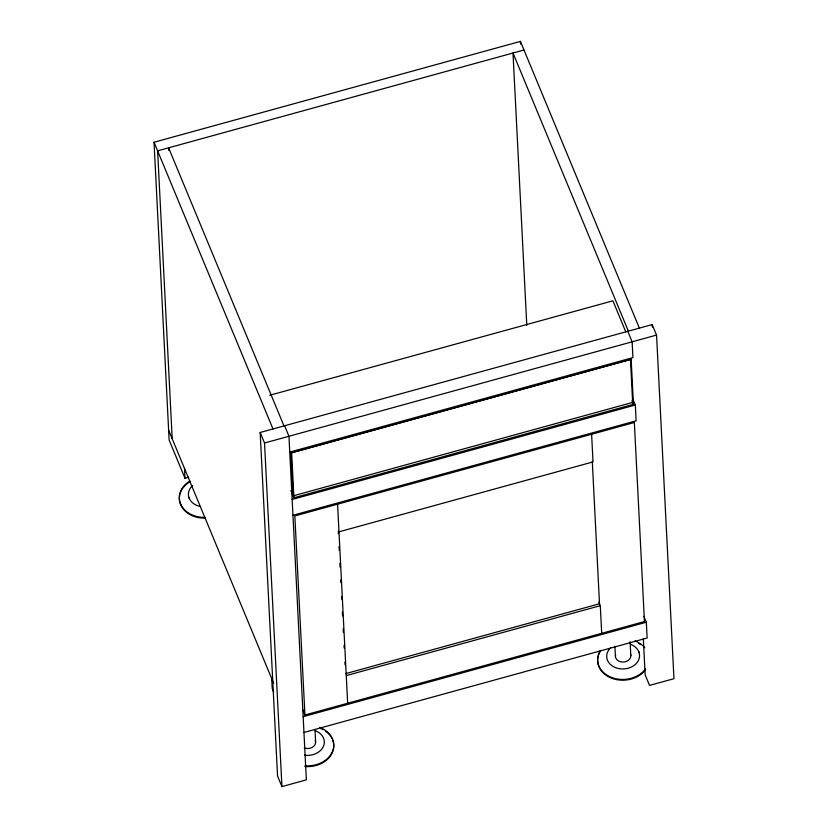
<?xml version="1.0" encoding="UTF-8"?>
<svg xmlns="http://www.w3.org/2000/svg" width="828" height="828" viewBox="0 0 828 828"><rect width="100%" height="100%" fill="white"/><g stroke="black" fill="none" stroke-linecap="round" stroke-linejoin="round"><path stroke-width="1.24" d="M188.722 477.228L184.986 478.263L169.129 440.03L154.039 142.24L520.419 41.4L639.371 328.116M523.989 50.001L157.61 150.841L172.193 438.757M269.762 395.256L612.917 300.812L625.802 331.873M284.594 425.758L288.951 436.273L306.36 779.872L281.934 786.6L277.566 776.084L260.168 432.485L652.195 324.586L656.552 335.092L673.961 678.701L649.535 685.418L645.167 674.903L643.335 638.74M281.934 786.6L264.525 443.001L656.552 335.092M289.748 452.078L632.923 357.613L632.126 341.819L627.769 331.303M291.642 452.73L631.153 359.28L633.441 404.333L293.919 497.773L291.642 452.75L631.153 359.3M292.149 499.47L635.324 405.006L632.902 399.168M292.957 515.264L636.132 420.81L635.324 405.006M338.994 531.824L593.014 461.91L591.616 434.265M345.483 673.671L599.503 603.757L592.289 461.279M346.27 675.586L600.29 605.672L598.841 602.163M304.932 714.999L644.443 621.549L634.351 422.497L294.84 515.947L304.932 714.999L302.499 709.161M303.151 716.686L646.326 622.232L643.905 616.384M303.959 732.48L647.134 638.026L646.326 622.232M638.74 651.698L639.268 652.547M188.68 497.4L189.198 498.249M628.38 331.138L512.998 53.023L526.794 325.445M631.981 400.793L633.441 404.333M283.983 425.934L168.601 147.819L168.736 150.406M154.039 142.24L272.992 428.956M290.897 490.486L293.971 497.763M260.168 432.485L264.525 443.001M168.622 430.156L273.706 683.452M273.695 692.105L272.215 688.513L271.708 678.639M652.195 324.586L652.319 327.163M630.429 358.679L632.644 402.418L293.133 495.868L290.918 452.129M630.108 641.721L630.812 655.672M614.904 646.161L615.411 656.314M600.29 605.672L601.697 633.316M520.419 41.4L520.553 43.977M337.586 504.18L347.667 703.231M338.259 531.193L338.393 533.77M339.045 546.604L339.232 550.454M339.884 563.288L340.08 567.139M340.732 579.973L340.857 582.539M341.581 596.657L341.705 599.224M342.357 612.068L342.554 615.918M343.206 628.752L343.392 632.602M344.044 645.436L344.179 648.003M344.893 662.121L345.028 664.687M314.971 729.427L315.613 742.116M184.489 468.389L184.986 478.263M189.902 481.037A25.689 20.245 -2.9 0 0 180.597 503.941L180.597 504.625M205.209 517.386A25.689 20.245 -2.9 0 1 180.597 503.941M205.251 518.152A25.689 20.245 -2.9 0 1 179.904 494.171M180.214 493.136A25.689 20.245 -2.9 0 1 189.943 481.792M200.366 506.508A16.436 12.958 -2.9 0 1 192.613 485.508M315.292 740.553A7.711 6.075 -2.9 0 1 311.949 747.529L310.117 748.212A7.711 6.075 -2.9 0 1 304.249 747.85M332.535 739.663A25.689 20.245 -2.9 0 1 304.973 766.552M320.954 728.599A25.689 20.245 -2.9 0 1 323.21 729.716M325.3 731.01A25.689 20.245 -2.9 0 1 329.647 734.943M330.351 735.833A25.689 20.245 -2.9 0 1 332.09 738.679M319.732 727.357A25.689 20.245 -2.9 0 1 332.628 751.079A25.689 20.245 -2.9 0 1 304.932 765.786M315.375 730.741A16.436 12.958 -2.9 0 1 323.396 746.463A16.436 12.958 -2.9 0 1 304.487 755.177M630.501 654.12A7.711 6.075 -2.9 0 1 627.158 661.096L625.316 661.779A7.711 6.075 -2.9 0 1 615.618 654.731M645.519 668.879A25.689 20.245 -2.9 0 1 611.023 677.221A25.689 20.245 -2.9 0 1 600.404 650.425M634.941 640.913A25.689 20.245 -2.9 0 1 644.815 647.744M630.584 644.308A16.436 12.958 -2.9 0 1 637.053 662.597A16.436 12.958 -2.9 0 1 613.227 666.53A16.436 12.958 -2.9 0 1 610.909 647.558M645.561 669.645A25.689 20.245 -2.9 0 1 614.107 679.032A25.689 20.245 -2.9 0 1 598.199 656.211M598.509 655.176A25.689 20.245 -2.9 0 1 600.435 651.181M638.419 643.273A25.689 20.245 -2.9 0 1 640.499 644.567"/></g></svg>
